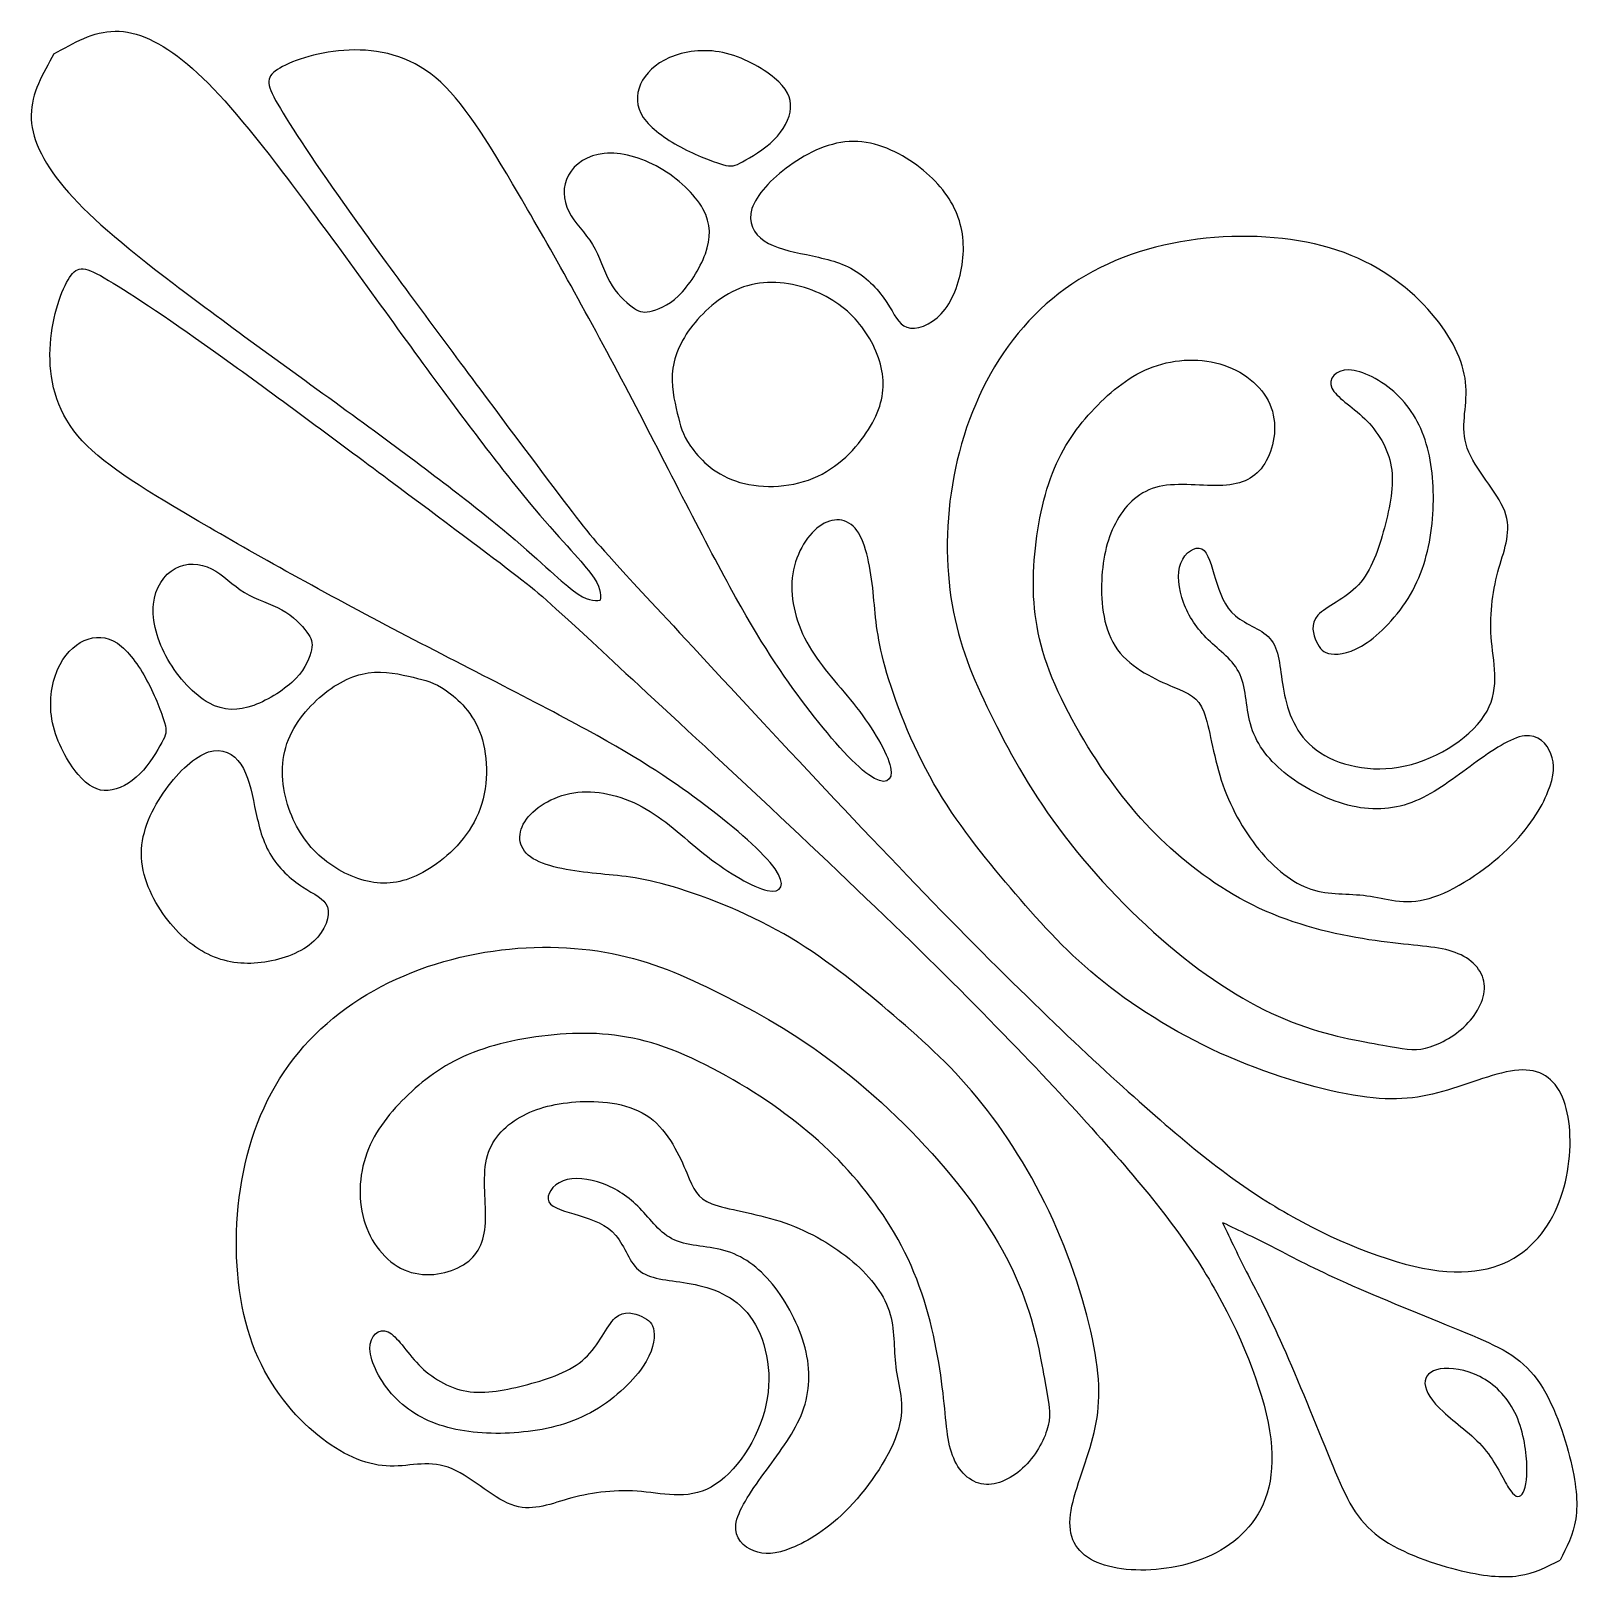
# Model space of a CAD drawing. Header units: millimetres. Extents: x 183 to 445, y 12 to 405.
# Drawn here: x 249.32 to 280.36, y 373.77 to 404.81 of the extents above; entities that cross this region are included whole.
import ezdxf

# ---------------------------------------------------------------- set-up
doc = ezdxf.new("R2010")
doc.units = ezdxf.units.MM
doc.layers.add('Default', color=7, linetype='Continuous')
doc.layers.add('DV1_Layer_1', color=7, linetype='Continuous')

# ---------------------------------------------------------------- blocks, each defined once
blk = doc.blocks.new('SE')
at = {"layer": 'DV1_Layer_1', "color": 7, "linetype": 'Continuous'}
for points, knots in [([(249.785, 404.346), (250.179, 404.572), (250.573, 404.798), (251.011, 404.803), (251.448, 404.808), (251.929, 404.591), (252.464, 404.141), (252.999, 403.69), (253.588, 403.005), (255.198, 400.889), (256.22, 399.459), (257.104, 398.251), (257.987, 397.043), (258.732, 396.057), (259.321, 395.348), (259.91, 394.639), (260.343, 394.206), (260.555, 393.925), (260.766, 393.644), (260.757, 393.514), (260.747, 393.384)], [0, 0, 0, 0, 0.125, 0.125, 0.125, 0.25, 0.25, 0.25, 0.375, 0.375, 0.5, 0.5, 0.5, 0.625, 0.625, 0.625, 0.75, 0.75, 0.75, 1, 1, 1, 1]), ([(249.785, 404.346), (249.559, 403.952), (249.333, 403.558), (249.328, 403.12), (249.323, 402.683), (249.54, 402.202), (249.99, 401.667), (250.441, 401.132), (251.126, 400.543), (253.242, 398.933), (254.672, 397.911), (255.88, 397.027), (257.088, 396.144), (258.074, 395.399), (258.783, 394.81), (259.492, 394.221), (259.925, 393.788), (260.206, 393.576), (260.487, 393.365), (260.617, 393.375), (260.747, 393.384)], [0, 0, 0, 0, 0.125, 0.125, 0.125, 0.25, 0.25, 0.25, 0.375, 0.375, 0.5, 0.5, 0.5, 0.625, 0.625, 0.625, 0.75, 0.75, 0.75, 1, 1, 1, 1]), ([(260.261, 395.055), (259.847, 395.588), (259.139, 396.538), (258.329, 397.626), (257.518, 398.714), (256.605, 399.94), (255.878, 400.955), (255.15, 401.971), (254.609, 402.777), (254.327, 403.251), (254.044, 403.726), (254.02, 403.87), (254.267, 404.032), (254.513, 404.195), (255.03, 404.375), (256.172, 404.459), (256.797, 404.363), (257.344, 403.948), (257.891, 403.534), (258.36, 402.801), (258.985, 401.743), (259.61, 400.685), (260.391, 399.303), (261.172, 397.824), (261.954, 396.346), (262.735, 394.771), (263.348, 393.653), (263.961, 392.535), (264.406, 391.874), (264.869, 391.267), (265.331, 390.66), (265.812, 390.107), (266.137, 389.879), (266.461, 389.65), (266.63, 389.747), (266.509, 390.324), (266.221, 390.805), (265.89, 391.231), (265.56, 391.658), (265.187, 392.03), (264.935, 392.463), (264.682, 392.896), (264.55, 393.389), (264.598, 393.834), (264.646, 394.278), (264.875, 394.675), (265.404, 395.059), (265.704, 395.047), (265.896, 394.783), (266.089, 394.519), (266.173, 394.002), (266.221, 393.545), (266.269, 393.088), (266.281, 392.692), (266.461, 392.042), (266.642, 391.393), (266.99, 390.492), (267.892, 388.917), (268.445, 388.244), (269.514, 386.982), (270.031, 386.393), (270.716, 385.828), (271.401, 385.263), (272.255, 384.722), (273.18, 384.301), (274.106, 383.881), (275.104, 383.58), (275.855, 383.454), (276.606, 383.328), (277.111, 383.376), (277.646, 383.526), (278.181, 383.676), (278.746, 383.929), (279.173, 383.959), (279.599, 383.989), (279.888, 383.797), (280.05, 383.418), (280.212, 383.039), (280.248, 382.474), (280.152, 381.921), (280.056, 381.369), (279.828, 380.828), (279.419, 380.443), (279.01, 380.058), (278.421, 379.83), (277.574, 379.932), (276.727, 380.034), (275.621, 380.467), (274.641, 381.014), (273.661, 381.561), (272.808, 382.222), (271.666, 383.232), (270.524, 384.241), (269.094, 385.6), (267.254, 387.5), (265.414, 389.4), (263.164, 391.842), (261.979, 393.122), (260.794, 394.402), (260.674, 394.521), (260.261, 395.055)], [0, 0, 0, 0, 0.027778, 0.027778, 0.027778, 0.055556, 0.055556, 0.055556, 0.083333, 0.083333, 0.083333, 0.111111, 0.111111, 0.111111, 0.138889, 0.138889, 0.166667, 0.166667, 0.166667, 0.194444, 0.194444, 0.194444, 0.222222, 0.222222, 0.222222, 0.25, 0.25, 0.25, 0.277778, 0.277778, 0.277778, 0.305556, 0.305556, 0.305556, 0.333333, 0.333333, 0.361111, 0.361111, 0.361111, 0.388889, 0.388889, 0.388889, 0.416667, 0.416667, 0.416667, 0.444444, 0.444444, 0.472222, 0.472222, 0.472222, 0.5, 0.5, 0.5, 0.527778, 0.527778, 0.527778, 0.555556, 0.555556, 0.583333, 0.583333, 0.611111, 0.611111, 0.611111, 0.638889, 0.638889, 0.638889, 0.666667, 0.666667, 0.666667, 0.694444, 0.694444, 0.694444, 0.722222, 0.722222, 0.722222, 0.75, 0.75, 0.75, 0.777778, 0.777778, 0.777778, 0.805556, 0.805556, 0.805556, 0.833333, 0.833333, 0.833333, 0.861111, 0.861111, 0.861111, 0.888889, 0.888889, 0.888889, 0.916667, 0.916667, 0.916667, 0.944444, 0.944444, 0.944444, 1, 1, 1, 1]), ([(263.197, 402.128), (263.005, 402.183), (262.672, 402.312), (262.359, 402.48), (262.047, 402.648), (261.756, 402.855), (261.609, 403.074), (261.462, 403.294), (261.459, 403.525), (261.555, 403.738), (261.651, 403.951), (261.846, 404.146), (262.137, 404.273), (262.429, 404.399), (262.816, 404.456), (263.208, 404.373), (263.6, 404.29), (263.996, 404.068), (264.486, 403.657), (264.579, 403.468), (264.564, 403.258), (264.549, 403.047), (264.426, 402.816), (264.229, 402.622), (264.032, 402.429), (263.762, 402.273), (263.601, 402.184), (263.44, 402.096), (263.389, 402.074), (263.197, 402.128)], [0, 0, 0, 0, 0.090909, 0.090909, 0.090909, 0.181818, 0.181818, 0.181818, 0.272727, 0.272727, 0.272727, 0.363636, 0.363636, 0.363636, 0.454545, 0.454545, 0.454545, 0.545455, 0.545455, 0.636364, 0.636364, 0.636364, 0.727273, 0.727273, 0.727273, 0.818182, 0.818182, 0.818182, 1, 1, 1, 1]), ([(261.384, 399.273), (261.251, 399.372), (261.065, 399.546), (260.936, 399.774), (260.807, 400.002), (260.735, 400.285), (260.591, 400.522), (260.447, 400.759), (260.23, 400.951), (260.115, 401.184), (259.999, 401.417), (259.984, 401.69), (260.107, 401.915), (260.23, 402.141), (260.492, 402.318), (260.825, 402.351), (261.158, 402.384), (261.564, 402.273), (261.935, 402.061), (262.305, 401.849), (262.642, 401.537), (262.807, 401.237), (262.972, 400.936), (262.966, 400.648), (262.855, 400.339), (262.744, 400.029), (262.528, 399.699), (262.313, 399.493), (262.098, 399.288), (261.885, 399.207), (261.739, 399.178), (261.594, 399.15), (261.516, 399.174), (261.384, 399.273)], [0, 0, 0, 0, 0.083333, 0.083333, 0.083333, 0.166667, 0.166667, 0.166667, 0.25, 0.25, 0.25, 0.333333, 0.333333, 0.333333, 0.416667, 0.416667, 0.416667, 0.5, 0.5, 0.5, 0.583333, 0.583333, 0.583333, 0.666667, 0.666667, 0.666667, 0.75, 0.75, 0.75, 0.833333, 0.833333, 0.833333, 1, 1, 1, 1]), ([(266.499, 399.358), (266.347, 399.591), (266.113, 399.849), (265.828, 400.015), (265.542, 400.18), (265.206, 400.252), (264.883, 400.319), (264.561, 400.387), (264.251, 400.45), (263.822, 400.741), (263.702, 400.969), (263.789, 401.243), (263.876, 401.516), (264.17, 401.834), (264.544, 402.103), (264.918, 402.372), (265.371, 402.591), (265.826, 402.592), (266.281, 402.594), (266.738, 402.378), (267.1, 402.112), (267.461, 401.846), (267.729, 401.531), (267.879, 401.192), (268.029, 400.852), (268.062, 400.489), (268.006, 400.118), (267.951, 399.747), (267.807, 399.369), (267.589, 399.133), (267.371, 398.897), (267.08, 398.804), (266.9, 398.862), (266.72, 398.918), (266.651, 399.126), (266.499, 399.358)], [0, 0, 0, 0, 0.076923, 0.076923, 0.076923, 0.153846, 0.153846, 0.153846, 0.230769, 0.230769, 0.307692, 0.307692, 0.307692, 0.384615, 0.384615, 0.384615, 0.461538, 0.461538, 0.461538, 0.538462, 0.538462, 0.538462, 0.615385, 0.615385, 0.615385, 0.692308, 0.692308, 0.692308, 0.769231, 0.769231, 0.769231, 0.846154, 0.846154, 0.846154, 1, 1, 1, 1]), ([(276.446, 384.46), (276.022, 384.535), (275.356, 384.637), (274.626, 384.922), (273.897, 385.207), (273.104, 385.676), (271.494, 386.997), (270.677, 387.85), (270.053, 388.667), (269.428, 389.483), (268.996, 390.264), (268.635, 390.985), (268.275, 391.705), (267.987, 392.366), (267.834, 393.144), (267.681, 393.922), (267.663, 394.817), (267.957, 396.588), (268.269, 397.465), (268.744, 398.21), (269.218, 398.954), (269.855, 399.567), (270.632, 399.984), (271.41, 400.402), (272.329, 400.624), (273.245, 400.675), (274.161, 400.726), (275.074, 400.606), (276.551, 400.005), (277.116, 399.525), (277.5, 399.051), (277.884, 398.576), (278.089, 398.108), (278.115, 397.678), (278.143, 397.249), (277.992, 396.858), (278.142, 396.438), (278.292, 396.017), (278.742, 395.566), (278.892, 395.172), (279.042, 394.777), (278.893, 394.44), (278.778, 394.031), (278.664, 393.622), (278.585, 393.141), (278.621, 392.647), (278.657, 392.153), (278.808, 391.646), (278.269, 390.675), (277.578, 390.211), (276.893, 390.06), (276.209, 389.91), (275.53, 390.072), (274.695, 390.691), (274.539, 391.147), (274.461, 391.561), (274.383, 391.976), (274.383, 392.348), (274.215, 392.576), (274.047, 392.805), (273.71, 392.889), (273.491, 393.072), (273.272, 393.255), (273.17, 393.537), (273.089, 393.81), (273.008, 394.084), (272.947, 394.348), (272.815, 394.414), (272.683, 394.48), (272.479, 394.348), (272.395, 394.132), (272.311, 393.916), (272.347, 393.615), (272.449, 393.339), (272.551, 393.063), (272.719, 392.811), (272.945, 392.591), (273.17, 392.372), (273.452, 392.186), (273.584, 391.892), (273.716, 391.597), (273.698, 391.195), (273.812, 390.835), (273.927, 390.474), (274.173, 390.156), (274.536, 389.877), (274.899, 389.598), (275.38, 389.357), (276.281, 389.153), (276.701, 389.189), (277.506, 389.526), (277.89, 389.826), (278.269, 390.102), (278.647, 390.378), (279.019, 390.63), (279.293, 390.664), (279.566, 390.697), (279.74, 390.51), (279.821, 390.303), (279.902, 390.096), (279.89, 389.868), (279.632, 389.225), (279.386, 388.811), (278.509, 387.97), (277.878, 387.544), (276.875, 387.261), (276.503, 387.405), (276.128, 387.456), (275.752, 387.508), (275.374, 387.466), (274.635, 387.712), (274.275, 388), (273.96, 388.387), (273.644, 388.775), (273.374, 389.261), (273.206, 389.778), (273.038, 390.294), (272.972, 390.841), (272.855, 391.144), (272.737, 391.447), (272.569, 391.507), (272.236, 391.648), (271.903, 391.79), (271.404, 392.012), (271.125, 392.393), (270.846, 392.775), (270.786, 393.315), (270.807, 393.786), (270.828, 394.258), (270.93, 394.66), (271.116, 394.991), (271.302, 395.321), (271.572, 395.579), (271.96, 395.666), (272.347, 395.753), (272.851, 395.669), (273.239, 395.69), (273.626, 395.711), (273.897, 395.837), (274.077, 396.126), (274.257, 396.414), (274.347, 396.864), (274.209, 397.249), (274.071, 397.633), (273.704, 397.951), (273.26, 398.102), (272.815, 398.252), (272.293, 398.234), (271.84, 398.068), (271.386, 397.903), (271.002, 397.591), (270.323, 396.877), (270.029, 396.474), (269.819, 395.934), (269.608, 395.393), (269.482, 394.714), (269.446, 394.066), (269.41, 393.417), (269.464, 392.799), (269.713, 392.093), (269.963, 391.387), (270.407, 390.594), (271.338, 389.255), (271.825, 388.709), (272.398, 388.225), (272.972, 387.742), (273.632, 387.321), (274.368, 387.036), (275.104, 386.751), (275.914, 386.601), (276.533, 386.523), (277.152, 386.445), (277.578, 386.439), (277.902, 386.318), (278.227, 386.198), (278.449, 385.964), (278.482, 385.691), (278.515, 385.417), (278.359, 385.105), (278.118, 384.865), (277.878, 384.625), (277.554, 384.457), (277.302, 384.397), (277.049, 384.337), (276.869, 384.384), (276.446, 384.46)], [0, 0, 0, 0, 0.014925, 0.014925, 0.014925, 0.029851, 0.029851, 0.044776, 0.044776, 0.044776, 0.059701, 0.059701, 0.059701, 0.074627, 0.074627, 0.074627, 0.089552, 0.089552, 0.104478, 0.104478, 0.104478, 0.119403, 0.119403, 0.119403, 0.134328, 0.134328, 0.134328, 0.149254, 0.149254, 0.164179, 0.164179, 0.164179, 0.179104, 0.179104, 0.179104, 0.19403, 0.19403, 0.19403, 0.208955, 0.208955, 0.208955, 0.223881, 0.223881, 0.223881, 0.238806, 0.238806, 0.238806, 0.253731, 0.253731, 0.268657, 0.268657, 0.268657, 0.283582, 0.283582, 0.298507, 0.298507, 0.298507, 0.313433, 0.313433, 0.313433, 0.328358, 0.328358, 0.328358, 0.343284, 0.343284, 0.343284, 0.358209, 0.358209, 0.358209, 0.373134, 0.373134, 0.373134, 0.38806, 0.38806, 0.38806, 0.402985, 0.402985, 0.402985, 0.41791, 0.41791, 0.41791, 0.432836, 0.432836, 0.432836, 0.447761, 0.447761, 0.447761, 0.462687, 0.462687, 0.477612, 0.477612, 0.492537, 0.492537, 0.492537, 0.507463, 0.507463, 0.507463, 0.522388, 0.522388, 0.522388, 0.537313, 0.537313, 0.552239, 0.552239, 0.567164, 0.567164, 0.58209, 0.58209, 0.58209, 0.597015, 0.597015, 0.61194, 0.61194, 0.61194, 0.626866, 0.626866, 0.626866, 0.641791, 0.641791, 0.641791, 0.656716, 0.656716, 0.656716, 0.671642, 0.671642, 0.671642, 0.686567, 0.686567, 0.686567, 0.701493, 0.701493, 0.701493, 0.716418, 0.716418, 0.716418, 0.731343, 0.731343, 0.731343, 0.746269, 0.746269, 0.746269, 0.761194, 0.761194, 0.761194, 0.776119, 0.776119, 0.776119, 0.791045, 0.791045, 0.791045, 0.80597, 0.80597, 0.820896, 0.820896, 0.820896, 0.835821, 0.835821, 0.835821, 0.850746, 0.850746, 0.850746, 0.865672, 0.865672, 0.880597, 0.880597, 0.880597, 0.895522, 0.895522, 0.895522, 0.910448, 0.910448, 0.910448, 0.925373, 0.925373, 0.925373, 0.940299, 0.940299, 0.940299, 0.955224, 0.955224, 0.955224, 0.970149, 0.970149, 0.970149, 1, 1, 1, 1]), ([(259.077, 393.87), (258.543, 394.284), (257.593, 394.992), (256.505, 395.802), (255.418, 396.613), (254.191, 397.526), (253.176, 398.254), (252.16, 398.981), (251.355, 399.522), (250.88, 399.804), (250.405, 400.087), (250.261, 400.111), (250.099, 399.864), (249.936, 399.618), (249.756, 399.101), (249.714, 398.53), (249.672, 397.959), (249.768, 397.334), (250.183, 396.787), (250.597, 396.24), (251.331, 395.771), (252.388, 395.146), (253.446, 394.521), (254.828, 393.74), (256.307, 392.959), (257.785, 392.177), (259.36, 391.396), (260.478, 390.783), (261.596, 390.17), (262.257, 389.725), (262.864, 389.263), (263.471, 388.8), (264.024, 388.319), (264.481, 387.67), (264.385, 387.501), (264.096, 387.562), (263.808, 387.622), (263.327, 387.91), (262.9, 388.241), (262.473, 388.571), (262.101, 388.944), (261.668, 389.196), (261.235, 389.449), (260.742, 389.581), (260.298, 389.533), (259.853, 389.485), (259.456, 389.256), (259.264, 388.992), (259.072, 388.728), (259.084, 388.427), (259.348, 388.235), (259.613, 388.042), (260.129, 387.958), (260.586, 387.91), (261.043, 387.862), (261.44, 387.85), (262.089, 387.67), (262.738, 387.489), (263.639, 387.141), (264.427, 386.69), (265.214, 386.239), (265.887, 385.687), (266.518, 385.152), (267.149, 384.617), (267.738, 384.1), (268.303, 383.415), (268.868, 382.729), (269.409, 381.876), (269.83, 380.95), (270.25, 380.025), (270.551, 379.027), (270.677, 378.276), (270.803, 377.525), (270.755, 377.02), (270.605, 376.485), (270.455, 375.95), (270.202, 375.385), (270.172, 374.959), (270.142, 374.532), (270.334, 374.243), (270.713, 374.081), (271.092, 373.919), (271.657, 373.883), (272.209, 373.979), (272.763, 374.075), (273.303, 374.303), (273.688, 374.712), (274.073, 375.121), (274.301, 375.71), (274.097, 377.404), (273.664, 378.511), (273.117, 379.49), (272.57, 380.47), (271.909, 381.323), (270.899, 382.465), (269.89, 383.607), (268.531, 385.037), (266.631, 386.877), (264.731, 388.718), (262.289, 390.967), (261.009, 392.152), (259.729, 393.337), (259.61, 393.457), (259.077, 393.87)], [0, 0, 0, 0, 0.027778, 0.027778, 0.027778, 0.055556, 0.055556, 0.055556, 0.083333, 0.083333, 0.083333, 0.111111, 0.111111, 0.111111, 0.138889, 0.138889, 0.138889, 0.166667, 0.166667, 0.166667, 0.194444, 0.194444, 0.194444, 0.222222, 0.222222, 0.222222, 0.25, 0.25, 0.25, 0.277778, 0.277778, 0.277778, 0.305556, 0.305556, 0.333333, 0.333333, 0.333333, 0.361111, 0.361111, 0.361111, 0.388889, 0.388889, 0.388889, 0.416667, 0.416667, 0.416667, 0.444444, 0.444444, 0.444444, 0.472222, 0.472222, 0.472222, 0.5, 0.5, 0.5, 0.527778, 0.527778, 0.527778, 0.555556, 0.555556, 0.555556, 0.583333, 0.583333, 0.583333, 0.611111, 0.611111, 0.611111, 0.638889, 0.638889, 0.638889, 0.666667, 0.666667, 0.666667, 0.694444, 0.694444, 0.694444, 0.722222, 0.722222, 0.722222, 0.75, 0.75, 0.75, 0.777778, 0.777778, 0.777778, 0.805556, 0.805556, 0.805556, 0.833333, 0.833333, 0.861111, 0.861111, 0.861111, 0.888889, 0.888889, 0.888889, 0.916667, 0.916667, 0.916667, 0.944444, 0.944444, 0.944444, 1, 1, 1, 1]), ([(262.292, 397.139), (262.233, 397.387), (262.155, 397.711), (262.203, 398.042), (262.251, 398.372), (262.425, 398.708), (262.975, 399.33), (263.35, 399.615), (263.777, 399.717), (264.203, 399.819), (264.681, 399.738), (265.071, 399.576), (265.461, 399.414), (265.765, 399.171), (265.994, 398.869), (266.224, 398.567), (266.38, 398.207), (266.415, 397.86), (266.449, 397.513), (266.362, 397.18), (266.128, 396.811), (265.894, 396.441), (265.513, 396.036), (265.017, 395.832), (264.522, 395.627), (263.912, 395.624), (263.462, 395.778), (263.011, 395.931), (262.72, 396.24), (262.555, 396.48), (262.39, 396.72), (262.35, 396.891), (262.292, 397.139)], [0, 0, 0, 0, 0.083333, 0.083333, 0.083333, 0.166667, 0.166667, 0.25, 0.25, 0.25, 0.333333, 0.333333, 0.333333, 0.416667, 0.416667, 0.416667, 0.5, 0.5, 0.5, 0.583333, 0.583333, 0.583333, 0.666667, 0.666667, 0.666667, 0.75, 0.75, 0.75, 0.833333, 0.833333, 0.833333, 1, 1, 1, 1]), ([(275.115, 392.553), (275.049, 392.697), (274.985, 392.908), (275.146, 393.085), (275.306, 393.262), (275.691, 393.406), (275.956, 393.694), (276.221, 393.982), (276.365, 394.414), (276.593, 395.267), (276.677, 395.687), (276.615, 396.064), (276.553, 396.44), (276.345, 396.772), (276.084, 397.028), (275.822, 397.283), (275.508, 397.461), (275.426, 397.643), (275.344, 397.825), (275.494, 398.011), (275.764, 398.006), (276.035, 397.999), (276.425, 397.801), (277.02, 397.24), (277.226, 396.877), (277.342, 396.445), (277.458, 396.013), (277.486, 395.514), (277.443, 395.017), (277.401, 394.52), (277.288, 394.026), (277.049, 393.583), (276.809, 393.141), (276.443, 392.751), (276.134, 392.537), (275.824, 392.324), (275.572, 392.288), (275.412, 392.309), (275.251, 392.33), (275.182, 392.408), (275.115, 392.553)], [0, 0, 0, 0, 0.066667, 0.066667, 0.066667, 0.133333, 0.133333, 0.133333, 0.2, 0.2, 0.266667, 0.266667, 0.266667, 0.333333, 0.333333, 0.333333, 0.4, 0.4, 0.4, 0.466667, 0.466667, 0.466667, 0.533333, 0.533333, 0.6, 0.6, 0.6, 0.666667, 0.666667, 0.666667, 0.733333, 0.733333, 0.733333, 0.8, 0.8, 0.8, 0.866667, 0.866667, 0.866667, 1, 1, 1, 1]), ([(254.858, 392.748), (254.759, 392.88), (254.585, 393.066), (254.357, 393.195), (254.129, 393.324), (253.846, 393.396), (253.609, 393.54), (253.372, 393.684), (253.18, 393.901), (252.947, 394.016), (252.714, 394.132), (252.441, 394.147), (252.216, 394.024), (251.991, 393.901), (251.813, 393.639), (251.78, 393.306), (251.747, 392.973), (251.858, 392.567), (252.07, 392.197), (252.282, 391.826), (252.594, 391.489), (252.894, 391.324), (253.195, 391.159), (253.483, 391.165), (253.792, 391.276), (254.102, 391.387), (254.432, 391.603), (254.638, 391.818), (254.843, 392.033), (254.924, 392.246), (254.953, 392.392), (254.982, 392.537), (254.957, 392.615), (254.858, 392.748)], [0, 0, 0, 0, 0.083333, 0.083333, 0.083333, 0.166667, 0.166667, 0.166667, 0.25, 0.25, 0.25, 0.333333, 0.333333, 0.333333, 0.416667, 0.416667, 0.416667, 0.5, 0.5, 0.5, 0.583333, 0.583333, 0.583333, 0.666667, 0.666667, 0.666667, 0.75, 0.75, 0.75, 0.833333, 0.833333, 0.833333, 1, 1, 1, 1]), ([(252.003, 390.934), (251.949, 391.126), (251.82, 391.459), (251.651, 391.771), (251.483, 392.084), (251.276, 392.375), (251.057, 392.522), (250.838, 392.669), (250.606, 392.673), (250.393, 392.576), (250.18, 392.48), (249.985, 392.285), (249.859, 391.994), (249.732, 391.702), (249.675, 391.315), (249.758, 390.923), (249.841, 390.531), (250.063, 390.135), (250.269, 389.89), (250.474, 389.646), (250.663, 389.553), (250.873, 389.568), (251.084, 389.583), (251.546, 389.829), (251.858, 390.369), (251.947, 390.53), (252.036, 390.691), (252.057, 390.742), (252.003, 390.934)], [0, 0, 0, 0, 0.090909, 0.090909, 0.090909, 0.181818, 0.181818, 0.181818, 0.272727, 0.272727, 0.272727, 0.363636, 0.363636, 0.363636, 0.454545, 0.454545, 0.454545, 0.545455, 0.545455, 0.545455, 0.636364, 0.636364, 0.636364, 0.727273, 0.818182, 0.818182, 0.818182, 1, 1, 1, 1]), ([(256.992, 391.839), (256.744, 391.898), (256.42, 391.976), (256.09, 391.928), (255.759, 391.88), (255.423, 391.705), (255.112, 391.431), (254.801, 391.156), (254.516, 390.781), (254.414, 390.354), (254.312, 389.928), (254.393, 389.45), (254.555, 389.06), (254.717, 388.67), (254.961, 388.366), (255.262, 388.137), (255.564, 387.907), (255.924, 387.751), (256.271, 387.716), (256.618, 387.682), (256.951, 387.769), (257.321, 388.003), (257.69, 388.237), (258.095, 388.619), (258.3, 389.114), (258.504, 389.61), (258.507, 390.219), (258.354, 390.67), (258.201, 391.12), (257.891, 391.411), (257.651, 391.576), (257.411, 391.742), (257.24, 391.78), (256.992, 391.839)], [0, 0, 0, 0, 0.083333, 0.083333, 0.083333, 0.166667, 0.166667, 0.166667, 0.25, 0.25, 0.25, 0.333333, 0.333333, 0.333333, 0.416667, 0.416667, 0.416667, 0.5, 0.5, 0.5, 0.583333, 0.583333, 0.583333, 0.666667, 0.666667, 0.666667, 0.75, 0.75, 0.75, 0.833333, 0.833333, 0.833333, 1, 1, 1, 1]), ([(254.773, 387.632), (254.54, 387.784), (254.282, 388.018), (254.117, 388.303), (253.951, 388.588), (253.879, 388.925), (253.812, 389.248), (253.744, 389.571), (253.681, 389.88), (253.536, 390.094), (253.39, 390.309), (253.162, 390.429), (252.888, 390.342), (252.615, 390.255), (252.297, 389.961), (252.028, 389.587), (251.759, 389.213), (251.54, 388.76), (251.539, 388.305), (251.537, 387.85), (251.753, 387.393), (252.019, 387.032), (252.285, 386.67), (252.6, 386.402), (252.939, 386.252), (253.279, 386.102), (253.642, 386.069), (254.013, 386.125), (254.384, 386.18), (254.762, 386.324), (254.998, 386.542), (255.234, 386.76), (255.327, 387.051), (255.27, 387.231), (255.213, 387.411), (255.006, 387.481), (254.773, 387.632)], [0, 0, 0, 0, 0.076923, 0.076923, 0.076923, 0.153846, 0.153846, 0.153846, 0.230769, 0.230769, 0.230769, 0.307692, 0.307692, 0.307692, 0.384615, 0.384615, 0.384615, 0.461538, 0.461538, 0.461538, 0.538462, 0.538462, 0.538462, 0.615385, 0.615385, 0.615385, 0.692308, 0.692308, 0.692308, 0.769231, 0.769231, 0.769231, 0.846154, 0.846154, 0.846154, 1, 1, 1, 1]), ([(269.671, 377.685), (269.596, 378.109), (269.494, 378.775), (269.209, 379.505), (268.924, 380.235), (268.455, 381.027), (267.795, 381.832), (267.134, 382.637), (266.281, 383.454), (264.648, 384.703), (263.867, 385.135), (263.146, 385.495), (262.425, 385.856), (261.765, 386.144), (260.987, 386.297), (260.209, 386.451), (259.315, 386.469), (258.429, 386.321), (257.543, 386.174), (256.666, 385.862), (255.921, 385.387), (255.177, 384.913), (254.564, 384.276), (254.147, 383.499), (253.729, 382.721), (253.507, 381.802), (253.456, 380.886), (253.405, 379.97), (253.525, 379.057), (253.825, 378.319), (254.126, 377.58), (254.606, 377.016), (255.081, 376.631), (255.555, 376.247), (256.023, 376.043), (256.453, 376.015), (256.882, 375.989), (257.273, 376.139), (257.693, 375.989), (258.114, 375.839), (258.565, 375.389), (258.959, 375.239), (259.354, 375.089), (259.691, 375.238), (260.1, 375.353), (260.509, 375.467), (260.99, 375.546), (261.484, 375.51), (261.978, 375.474), (262.485, 375.322), (263.456, 375.862), (263.92, 376.553), (264.07, 377.238), (264.221, 377.922), (264.059, 378.601), (263.75, 379.018), (263.44, 379.436), (262.984, 379.592), (262.57, 379.67), (262.155, 379.748), (261.783, 379.748), (261.326, 380.084), (261.242, 380.421), (261.059, 380.64), (260.876, 380.859), (260.594, 380.961), (260.32, 381.042), (260.047, 381.124), (259.783, 381.183), (259.717, 381.316), (259.651, 381.448), (259.783, 381.652), (259.999, 381.736), (260.215, 381.82), (260.516, 381.784), (260.792, 381.682), (261.068, 381.58), (261.321, 381.412), (261.54, 381.186), (261.759, 380.961), (261.945, 380.679), (262.239, 380.547), (262.534, 380.415), (262.936, 380.433), (263.296, 380.319), (263.657, 380.205), (263.975, 379.958), (264.534, 379.231), (264.774, 378.751), (264.876, 378.301), (264.978, 377.85), (264.942, 377.43), (264.774, 377.028), (264.606, 376.625), (264.305, 376.241), (263.753, 375.484), (263.5, 375.112), (263.467, 374.838), (263.434, 374.565), (263.621, 374.391), (263.828, 374.31), (264.035, 374.229), (264.263, 374.241), (264.585, 374.37), (264.906, 374.499), (265.32, 374.745), (265.741, 375.184), (266.161, 375.622), (266.587, 376.253), (266.729, 376.754), (266.87, 377.256), (266.726, 377.628), (266.675, 378.003), (266.624, 378.379), (266.666, 378.757), (266.542, 379.127), (266.419, 379.496), (266.131, 379.856), (265.744, 380.172), (265.356, 380.487), (264.87, 380.757), (264.353, 380.925), (263.837, 381.093), (263.29, 381.159), (262.987, 381.277), (262.684, 381.394), (262.624, 381.562), (262.482, 381.895), (262.341, 382.228), (262.119, 382.727), (261.738, 383.006), (261.357, 383.286), (260.816, 383.346), (259.873, 383.304), (259.471, 383.201), (259.141, 383.015), (258.81, 382.829), (258.552, 382.559), (258.465, 382.171), (258.378, 381.784), (258.462, 381.28), (258.42, 380.505), (258.294, 380.235), (258.005, 380.054), (257.717, 379.874), (257.267, 379.784), (256.882, 379.922), (256.498, 380.06), (256.18, 380.427), (256.029, 380.871), (255.879, 381.316), (255.897, 381.838), (256.062, 382.291), (256.228, 382.745), (256.54, 383.129), (257.255, 383.808), (257.657, 384.102), (258.198, 384.312), (258.738, 384.523), (259.417, 384.649), (260.065, 384.685), (260.714, 384.721), (261.333, 384.667), (262.038, 384.418), (262.744, 384.168), (263.536, 383.724), (264.206, 383.259), (264.876, 382.793), (265.422, 382.307), (266.389, 381.159), (266.81, 380.499), (267.095, 379.763), (267.38, 379.027), (267.531, 378.217), (267.609, 377.598), (267.687, 376.98), (267.693, 376.553), (267.933, 375.904), (268.167, 375.682), (268.714, 375.616), (269.026, 375.772), (269.266, 376.013), (269.506, 376.253), (269.674, 376.577), (269.734, 376.829), (269.795, 377.082), (269.746, 377.262), (269.671, 377.685)], [0, 0, 0, 0, 0.014925, 0.014925, 0.014925, 0.029851, 0.029851, 0.029851, 0.044776, 0.044776, 0.059701, 0.059701, 0.059701, 0.074627, 0.074627, 0.074627, 0.089552, 0.089552, 0.089552, 0.104478, 0.104478, 0.104478, 0.119403, 0.119403, 0.119403, 0.134328, 0.134328, 0.134328, 0.149254, 0.149254, 0.149254, 0.164179, 0.164179, 0.164179, 0.179104, 0.179104, 0.179104, 0.19403, 0.19403, 0.19403, 0.208955, 0.208955, 0.208955, 0.223881, 0.223881, 0.223881, 0.238806, 0.238806, 0.238806, 0.253731, 0.253731, 0.268657, 0.268657, 0.268657, 0.283582, 0.283582, 0.283582, 0.298507, 0.298507, 0.298507, 0.313433, 0.313433, 0.328358, 0.328358, 0.328358, 0.343284, 0.343284, 0.343284, 0.358209, 0.358209, 0.358209, 0.373134, 0.373134, 0.373134, 0.38806, 0.38806, 0.38806, 0.402985, 0.402985, 0.402985, 0.41791, 0.41791, 0.41791, 0.432836, 0.432836, 0.432836, 0.447761, 0.447761, 0.462687, 0.462687, 0.462687, 0.477612, 0.477612, 0.477612, 0.492537, 0.492537, 0.507463, 0.507463, 0.507463, 0.522388, 0.522388, 0.522388, 0.537313, 0.537313, 0.537313, 0.552239, 0.552239, 0.552239, 0.567164, 0.567164, 0.567164, 0.58209, 0.58209, 0.58209, 0.597015, 0.597015, 0.597015, 0.61194, 0.61194, 0.61194, 0.626866, 0.626866, 0.626866, 0.641791, 0.641791, 0.641791, 0.656716, 0.656716, 0.656716, 0.671642, 0.671642, 0.671642, 0.686567, 0.686567, 0.701493, 0.701493, 0.701493, 0.716418, 0.716418, 0.716418, 0.731343, 0.731343, 0.746269, 0.746269, 0.746269, 0.761194, 0.761194, 0.761194, 0.776119, 0.776119, 0.776119, 0.791045, 0.791045, 0.791045, 0.80597, 0.80597, 0.820896, 0.820896, 0.820896, 0.835821, 0.835821, 0.835821, 0.850746, 0.850746, 0.850746, 0.865672, 0.865672, 0.865672, 0.880597, 0.880597, 0.895522, 0.895522, 0.895522, 0.910448, 0.910448, 0.910448, 0.925373, 0.925373, 0.940299, 0.940299, 0.955224, 0.955224, 0.955224, 0.970149, 0.970149, 0.970149, 1, 1, 1, 1]), ([(273.23, 380.901), (273.572, 380.739), (273.915, 380.577), (274.653, 380.199), (275.05, 379.982), (275.71, 379.688), (276.371, 379.394), (277.296, 379.021), (277.986, 378.739), (278.677, 378.457), (279.133, 378.265), (279.479, 377.835), (279.824, 377.406), (280.058, 376.739), (280.194, 376.208), (280.329, 375.676), (280.365, 375.28), (280.317, 374.956), (280.269, 374.631), (280.137, 374.379), (280.004, 374.127)], [0, 0, 0, 0, 0.125, 0.125, 0.25, 0.25, 0.25, 0.375, 0.375, 0.375, 0.5, 0.5, 0.5, 0.625, 0.625, 0.625, 0.75, 0.75, 0.75, 1, 1, 1, 1]), ([(273.23, 380.901), (273.392, 380.559), (273.554, 380.217), (273.743, 379.847), (273.933, 379.478), (274.149, 379.081), (274.737, 377.76), (275.11, 376.835), (275.392, 376.145), (275.674, 375.454), (275.866, 374.998), (276.296, 374.652), (276.725, 374.307), (277.392, 374.073), (277.923, 373.938), (278.455, 373.803), (278.851, 373.766), (279.175, 373.815), (279.5, 373.863), (279.752, 373.995), (280.004, 374.127)], [0, 0, 0, 0, 0.125, 0.125, 0.125, 0.25, 0.25, 0.375, 0.375, 0.375, 0.5, 0.5, 0.5, 0.625, 0.625, 0.625, 0.75, 0.75, 0.75, 1, 1, 1, 1]), ([(261.578, 379.016), (261.434, 379.082), (261.223, 379.146), (261.046, 378.985), (260.869, 378.825), (260.725, 378.439), (260.437, 378.175), (260.149, 377.91), (259.717, 377.766), (259.291, 377.652), (258.864, 377.538), (258.444, 377.454), (258.067, 377.516), (257.691, 377.578), (257.359, 377.786), (257.103, 378.047), (256.848, 378.309), (256.67, 378.623), (256.488, 378.705), (256.306, 378.787), (256.119, 378.637), (256.126, 378.367), (256.132, 378.097), (256.33, 377.706), (256.611, 377.408), (256.891, 377.111), (257.255, 376.905), (257.686, 376.789), (258.118, 376.673), (258.618, 376.646), (259.114, 376.688), (259.611, 376.731), (260.106, 376.843), (260.99, 377.322), (261.381, 377.688), (261.594, 377.998), (261.807, 378.307), (261.843, 378.559), (261.822, 378.72), (261.801, 378.88), (261.723, 378.949), (261.578, 379.016)], [0, 0, 0, 0, 0.066667, 0.066667, 0.066667, 0.133333, 0.133333, 0.133333, 0.2, 0.2, 0.2, 0.266667, 0.266667, 0.266667, 0.333333, 0.333333, 0.333333, 0.4, 0.4, 0.4, 0.466667, 0.466667, 0.466667, 0.533333, 0.533333, 0.533333, 0.6, 0.6, 0.6, 0.666667, 0.666667, 0.666667, 0.733333, 0.733333, 0.8, 0.8, 0.8, 0.866667, 0.866667, 0.866667, 1, 1, 1, 1]), ([(278.971, 375.574), (278.857, 375.754), (278.719, 376.085), (278.479, 376.367), (278.239, 376.649), (277.896, 376.884), (277.662, 377.1), (277.428, 377.316), (277.302, 377.514), (277.293, 377.667), (277.284, 377.82), (277.392, 377.928), (277.599, 377.961), (277.806, 377.995), (278.112, 377.953), (278.395, 377.808), (278.677, 377.664), (278.935, 377.418), (279.097, 377.088), (279.26, 376.757), (279.326, 376.343), (279.338, 376.037), (279.35, 375.73), (279.308, 375.532), (279.242, 375.448), (279.176, 375.364), (279.085, 375.394), (278.971, 375.574)], [0, 0, 0, 0, 0.1, 0.1, 0.1, 0.2, 0.2, 0.2, 0.3, 0.3, 0.3, 0.4, 0.4, 0.4, 0.5, 0.5, 0.5, 0.6, 0.6, 0.6, 0.7, 0.7, 0.7, 0.8, 0.8, 0.8, 1, 1, 1, 1])]:
    blk.add_open_spline(points, degree=3, knots=knots, dxfattribs=at)

msp = doc.modelspace()

# ---------------------------------------------------------------- block references
at = {"layer": 'Default'}
msp.add_blockref('SE', (0, 0), dxfattribs=at)

doc.saveas('drawing.dxf')
